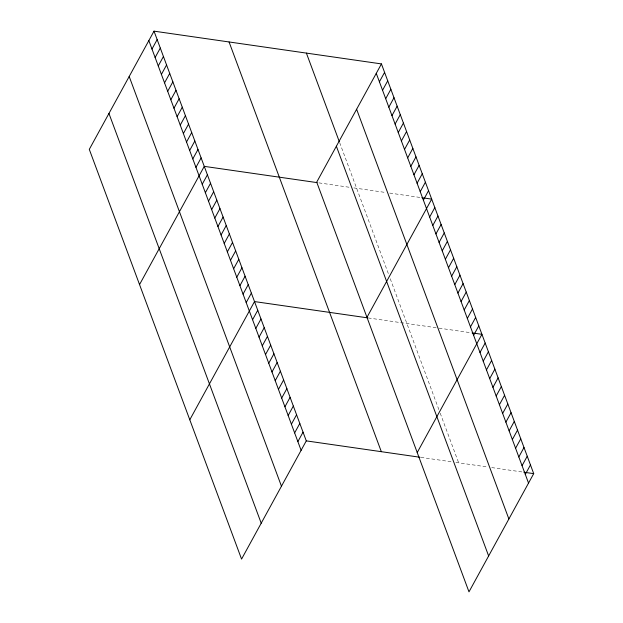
<?xml version="1.0" encoding="UTF-8"?>
<svg xmlns="http://www.w3.org/2000/svg" width="623" height="623" viewBox="0 0 623 623"><rect width="100%" height="100%" fill="white"/><g stroke="black" fill="none" stroke-linecap="round" stroke-linejoin="round"><path stroke-width="0.47" stroke-dasharray="3.12 2.34" d="M318.898 182.874L350.196 187.383M353.88 187.912L386.12 192.554M389.694 193.068L420.969 197.577M368.224 317.948L436.373 327.76M439.051 328.15L471.214 332.783M420.914 457.383L452.212 461.892M455.896 462.422L488.136 467.071M491.711 467.585L522.985 472.086M339.683 142.675L388.674 274.502M390.239 278.73L439.238 410.58M440.212 413.197L458.653 462.819"/><path stroke-width="0.93" d="M154.013 31.15L89.291 149.364L241.56 559.088L306.282 440.874L154.013 31.15L381.44 63.912L533.709 473.636L468.987 591.85L316.718 182.126L381.44 63.912M151.981 49.053L157.16 39.599M155.127 57.503L160.298 48.049M158.265 65.952L163.436 56.498M161.404 74.402L166.575 64.956M164.542 82.851L169.721 73.405M167.688 91.301L172.859 81.854M170.827 99.75L175.998 90.304M173.965 108.207L179.136 98.753M177.103 116.657L182.282 107.203M180.249 125.106L185.42 115.652M183.388 133.556L188.559 124.109M186.526 142.005L191.705 132.559M189.665 150.454L194.843 141.008M192.811 158.904L197.982 149.458M195.949 167.361L201.12 157.907M139.544 284.579L204.266 166.357L317.052 182.609M202.234 184.26L207.404 174.806M205.372 192.709L210.543 183.263M208.51 201.159L213.681 191.713M211.649 209.608L216.827 200.162M214.795 218.058L219.966 208.612M217.933 226.515L223.104 217.061M221.072 234.964L226.242 225.51M224.21 243.414L229.389 233.96M227.356 251.863L232.527 242.417M230.494 260.313L235.665 250.867M233.633 268.762L238.811 259.316M236.771 277.212L241.95 267.765M239.917 285.669L245.088 276.215M243.056 294.118L248.227 284.664M246.194 302.568L251.373 293.114M189.789 419.785L254.511 301.571L367.305 317.816M379.407 81.808L384.586 72.361M252.572 319.724L257.743 310.277M382.553 90.257L387.724 80.811M255.804 328.43L260.982 318.984M385.692 98.714L390.862 89.26M259.043 337.136L264.214 327.69M388.83 107.164L394.001 97.71M262.275 345.843L267.454 336.397M391.968 115.613L397.147 106.159M265.515 354.549L270.686 345.103M395.114 124.063L400.285 114.616M268.747 363.256L273.925 353.809M398.253 132.512L403.424 123.066M271.986 371.962L277.157 362.516M401.391 140.962L406.562 131.515M275.218 380.669L280.397 371.222M404.529 149.411L409.708 139.965M278.458 389.375L283.629 379.929M407.676 157.868L412.847 148.414M281.689 398.081L286.868 388.635M410.814 166.318L415.985 156.864M284.929 406.788L290.1 397.342M413.952 174.767L419.131 165.313M288.161 415.494L293.34 406.048M417.091 183.217L422.269 173.77M291.4 424.201L296.571 414.754M420.237 191.666L425.408 182.22M294.632 432.907L299.811 423.461M423.375 200.115L428.546 190.669M297.872 441.614L303.043 432.167M366.97 317.333L431.692 199.119L421.864 197.701M429.66 217.022L434.831 207.568M432.798 225.471L437.969 216.017M435.936 233.921L441.107 224.467M439.075 242.37L444.254 232.924M442.221 250.82L447.392 241.374M445.359 259.269L450.53 249.823M448.498 267.719L453.669 258.272M451.636 276.176L456.815 266.722M454.782 284.625L459.953 275.171M457.921 293.075L463.091 283.621M461.059 301.524L466.238 292.078M464.197 309.974L469.376 300.527M467.343 318.423L472.514 308.977M470.482 326.873L475.653 317.426M473.62 335.33L478.799 325.876M417.215 452.547L481.937 334.325L472.109 332.908M479.998 352.486L485.169 343.032M483.23 361.192L488.409 351.738M486.47 369.898L491.64 360.444M489.701 378.605L494.88 369.151M492.941 387.311L498.112 377.857M496.173 396.018L501.351 386.564M499.412 404.724L504.583 395.27M502.644 413.431L507.823 403.977M505.884 422.137L511.055 412.683M509.116 430.843L514.294 421.397M512.355 439.55L517.526 430.104M515.587 448.256L520.766 438.81M518.827 456.963L523.998 447.516M522.058 465.669L527.237 456.223M525.298 474.376L530.469 464.929M306.282 440.874L419.995 457.251M523.881 472.218L533.709 473.636M376.269 73.358L528.53 483.082M356.621 109.251L508.882 518.975M306.391 53.103L339.364 141.826M336.373 146.234L488.634 555.957M229.069 41.959L381.331 451.683M148.842 40.596L301.104 450.32M129.195 76.497L281.456 486.213M108.947 113.472L261.208 523.195"/></g></svg>
